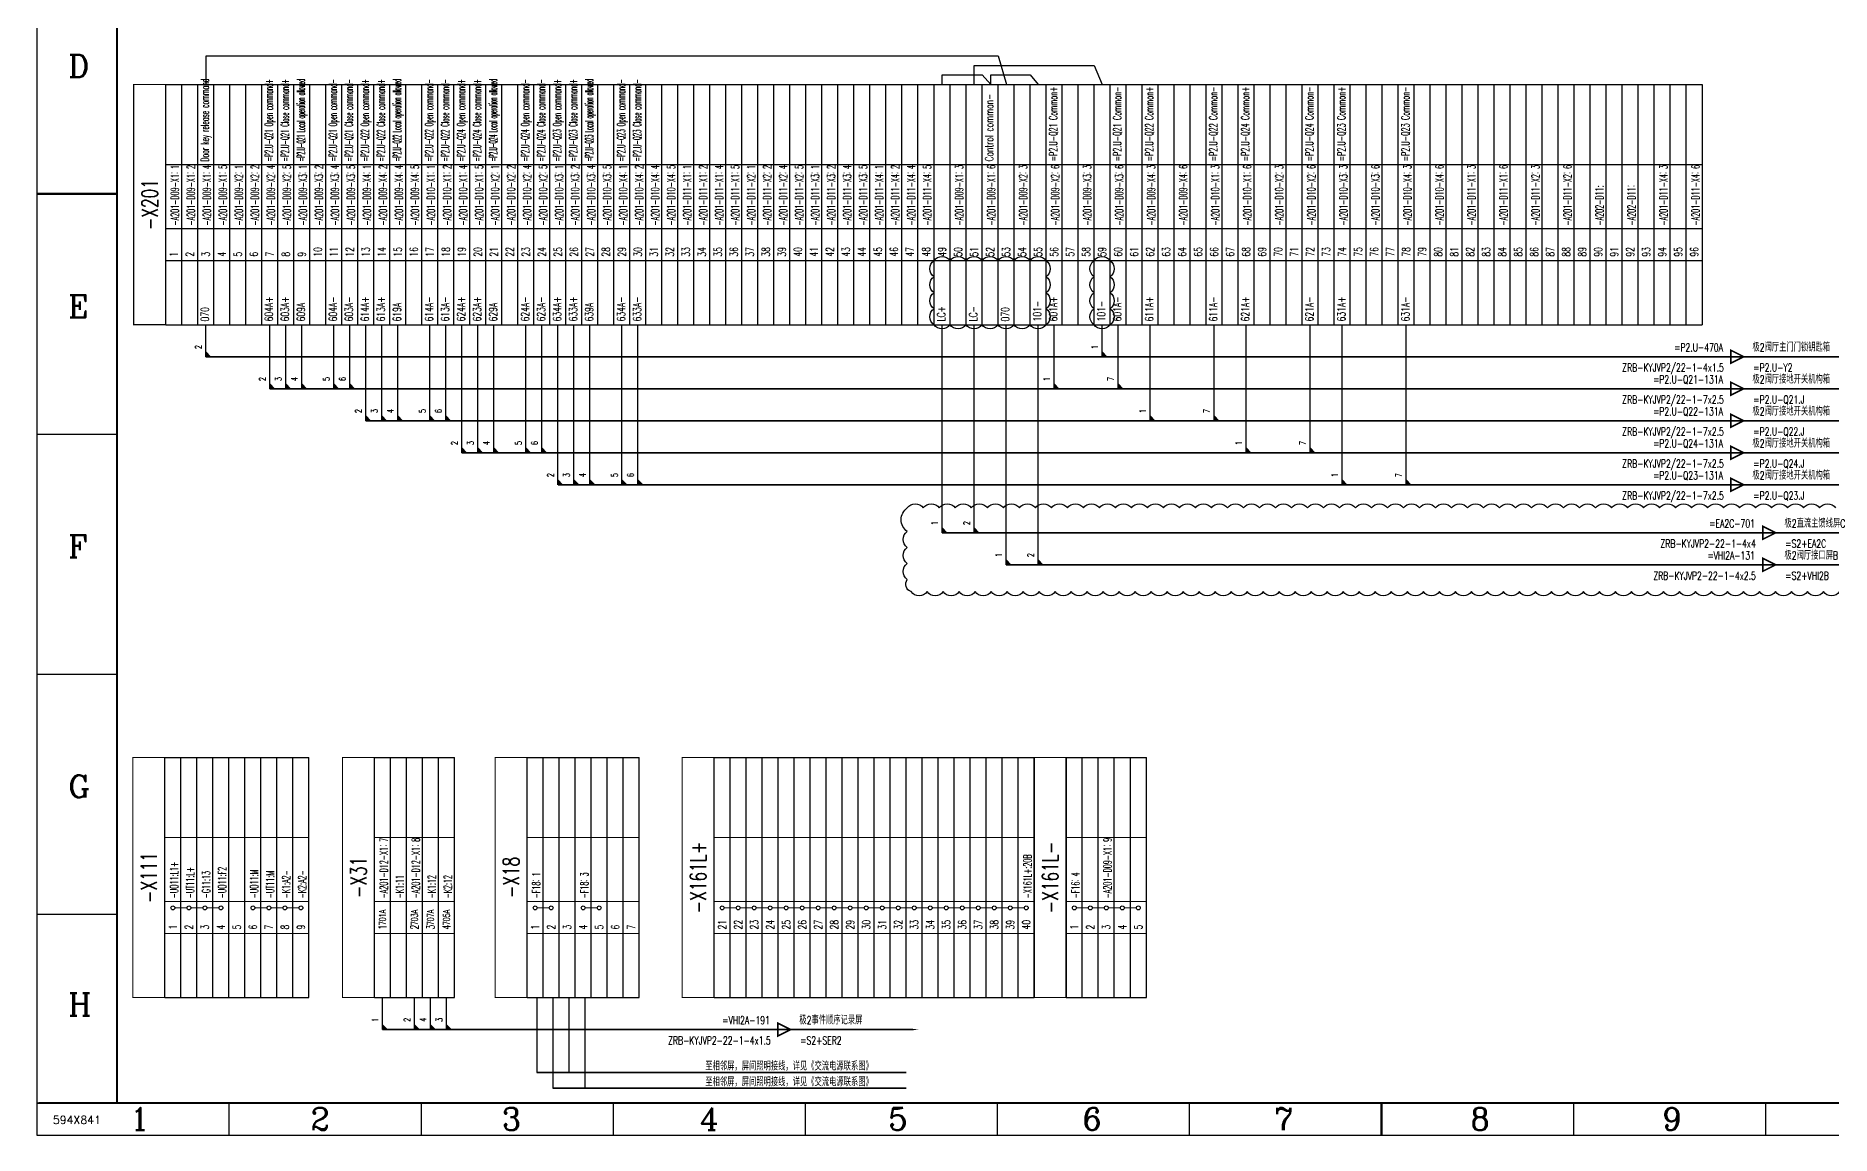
# Model space of a CAD drawing. Header units: millimetres. Extents: x 0 to 841, y 0 to 594.
# Drawn here: x 0 to 560, y 0 to 343 of the extents above; entities that cross this region are included whole.
import ezdxf
from ezdxf.enums import TextEntityAlignment as Align

# ---------------------------------------------------------------- set-up
doc = ezdxf.new("R2010")
doc.units = ezdxf.units.MM
doc.layers.add('GPDRAW', color=1, linetype='Continuous')
doc.styles.add('ECL', font='SIMFANG_2312.TTF', dxfattribs={"width": 0.7, "height": 3})
doc.styles.add('elec', font='romans.shx', dxfattribs={"width": 0.7, "bigfont": 'hzdx1.shx'})
doc.styles.add('GPDRAW', font='txt.shx', dxfattribs={"height": 2.5, "bigfont": 'hzfs.shx'})
doc.styles.add('ROMANC', font='romanc')

# ---------------------------------------------------------------- blocks, each defined once
blk = doc.blocks.new('to')
at = {"const_width": 0.5}
blk.add_lwpolyline([(-4, 2), (-4, -2), (0, 0)], close=True, dxfattribs=at)
at = {"style": 'elec', "width": 0.7}
for tag, p in [('CABLECODE', (-6.5, 1.65)), ('CABLETYPE', (-6.23, -4.65))]:
    blk.add_attdef(tag, text='', height=2.5, dxfattribs=at).set_placement(p, align=Align.RIGHT)
for tag, p in [('EQUNAME', (2.72, 1.65)), ('EQUCODE', (3, -4.65))]:
    blk.add_attdef(tag, p, '', height=2.5, dxfattribs=at)
blk = doc.blocks.new('joinPtL')
for p, q in [((1.5, 0), (0, 1.5)), ((1, 0), (0, 1)), ((0.5, 0), (0, 0.5))]:
    blk.add_line(p, q)
at = {"style": 'elec', "width": 0.7}
blk.add_attdef('NO', text='', height=2, rotation=90, dxfattribs=at).set_placement((-2.31, 3.02), align=Align.MIDDLE)
blk = doc.blocks.new('XXDAFRAM-CH-HENG-A1')
at = {"color": 1, "lineweight": 50}
for p, q in [((0, 294), (25, 294)), ((420, 10), (420, 0))]:
    blk.add_line(p, q, dxfattribs=at)
at = {"color": 1}
for p, q in [((0, 219), (25, 219)), ((0, 144), (25, 144)), ((0, 69), (25, 69)), ((60, 10), (60, 0)), ((120, 10), (120, 0)), ((180, 10), (180, 0)), ((240, 10), (240, 0)), ((300, 10), (300, 0)), ((360, 10), (360, 0)), ((480, 10), (480, 0)), ((540, 10), (540, 0))]:
    blk.add_line(p, q, dxfattribs=at)
blk.add_lwpolyline([(0, 0), (841, 0), (841, 594), (0, 594)], close=True, dxfattribs=at)
at = {"color": 1, "const_width": 0.6}
for points in [[(25, 10), (831, 10), (831, 584), (25, 584)], [(0, 10), (25, 10), (25, 10), (0, 10)]]:
    blk.add_lwpolyline(points, close=True, dxfattribs=at)
at = {"color": 1, "const_width": 0.5}
blk.add_lwpolyline([(0, 10), (25, 10)], dxfattribs=at)
at = {"color": 1, "style": 'ROMANC'}
for s, p in [('D', (9.83, 330.42)), ('E', (9.83, 255.42)), ('F', (9.83, 180.42)), ('G', (9.83, 105.42)), ('H', (9.83, 37.29)), ('1', (29.09, 1.55)), ('2', (85.5, 1.55)), ('3', (145.25, 1.55)), ('4', (207.04, 1.55)), ('5', (266, 1.55)), ('6', (326.66, 1.55)), ('7', (386.56, 1.55)), ('8', (447.83, 1.55)), ('9', (507.73, 1.55))]:
    blk.add_text(s, height=7, dxfattribs=at).set_placement(p)
at = {"linetype": 'Continuous', "style": 'ECL', "width": 0.7}
for tag, height, p in [('DESIGNSTATUS', 3.5, (818.85, 76.57)), ('DESIGNSTATUS', 3.5, (818.85, 76.57)), ('ENDESIGNSTATUS', 3.5, (818.89, 70.89)), ('ENDESIGNSTATUS', 3.5, (818.89, 70.89)), ('V', 4, (778.58, 63.46)), ('O', 4, (784.75, 63.46)), ('L', 4, (790.92, 63.46)), ('N', 4, (797.08, 63.46)), ('D', 4, (809.42, 63.46)), ('W', 4, (815.58, 63.46)), ('G', 4, (821.75, 63.46)), ('VEREN40', 4, (827.82, 63.3)), ('DWGNAME1', 5, (768.76, 48.81)), ('DWGENAME1', 5, (768.98, 42.71)), ('DWGNAME', 5, (768.73, 42.42)), ('DWGNAME2', 5, (769.11, 35.27)), ('DWGENAME', 5, (769.24, 35.31)), ('DWGENAME2', 5, (769.4, 28.81)), ('DWGNO', 5, (758.81, 15.14)), ('VEREN40', 4, (825.77, 15.22))]:
    blk.add_attdef(tag, text='', height=height, dxfattribs=at).set_placement(p, align=Align.MIDDLE)
at = {"style": 'ECL', "width": 0.7, "flags": 1}
for p in [(697.39, 48.28), (697.39, 40.28), (697.39, 32.28), (697.39, 24.28)]:
    blk.add_attdef('DATE', text='', height=5, dxfattribs=at).set_placement(p, align=Align.MIDDLE)
for tag, p in [('SJ1', (666.56, 44.28)), ('JH', (666.56, 36.28)), ('SH1', (666.56, 28.28)), ('PZ', (666.56, 20.28)), ('BL', (666.56, 10))]:
    blk.add_attdef(tag, p, '', height=5, dxfattribs=at)
at = {"layer": 'GPDRAW', "color": 1, "linetype": 'Continuous', "style": 'GPDRAW'}
blk.add_text('594X841', height=2.5, dxfattribs=at).set_placement((5, 3.5))

msp = doc.modelspace()

# ---------------------------------------------------------------- linework, layer by layer
for p, q in [((40.25, 328.15), (520.25, 328.15)), ((40.25, 253.15), (40.25, 328.15)), ((45.25, 253.15), (45.25, 328.15)), ((50.25, 253.15), (50.25, 328.15)), ((55.25, 253.15), (55.25, 328.15)), ((60.25, 253.15), (60.25, 328.15)), ((65.25, 253.15), (65.25, 328.15)), ((70.25, 253.15), (70.25, 328.15)), ((75.25, 253.15), (75.25, 328.15)), ((80.25, 253.15), (80.25, 328.15)), ((85.25, 253.15), (85.25, 328.15)), ((90.25, 253.15), (90.25, 328.15)), ((95.25, 253.15), (95.25, 328.15)), ((100.25, 253.15), (100.25, 328.15)), ((105.25, 253.15), (105.25, 328.15)), ((110.25, 253.15), (110.25, 328.15)), ((115.25, 253.15), (115.25, 328.15)), ((120.25, 253.15), (120.25, 328.15)), ((125.25, 253.15), (125.25, 328.15)), ((130.25, 253.15), (130.25, 328.15)), ((135.25, 253.15), (135.25, 328.15)), ((140.25, 253.15), (140.25, 328.15)), ((145.25, 253.15), (145.25, 328.15)), ((150.25, 253.15), (150.25, 328.15)), ((155.25, 253.15), (155.25, 328.15)), ((160.25, 253.15), (160.25, 328.15)), ((165.25, 253.15), (165.25, 328.15)), ((170.25, 253.15), (170.25, 328.15)), ((175.25, 253.15), (175.25, 328.15)), ((180.25, 253.15), (180.25, 328.15)), ((185.25, 253.15), (185.25, 328.15)), ((190.25, 253.15), (190.25, 328.15)), ((195.25, 253.15), (195.25, 328.15)), ((200.25, 253.15), (200.25, 328.15)), ((205.25, 253.15), (205.25, 328.15)), ((210.25, 253.15), (210.25, 328.15)), ((215.25, 253.15), (215.25, 328.15)), ((220.25, 253.15), (220.25, 328.15)), ((225.25, 253.15), (225.25, 328.15)), ((230.25, 253.15), (230.25, 328.15)), ((235.25, 253.15), (235.25, 328.15)), ((240.25, 253.15), (240.25, 328.15)), ((245.25, 253.15), (245.25, 328.15)), ((250.25, 253.15), (250.25, 328.15)), ((255.25, 253.15), (255.25, 328.15)), ((260.25, 253.15), (260.25, 328.15)), ((265.25, 253.15), (265.25, 328.15)), ((270.25, 253.15), (270.25, 328.15)), ((275.25, 253.15), (275.25, 328.15)), ((280.25, 253.15), (280.25, 328.15)), ((285.25, 253.15), (285.25, 328.15)), ((290.25, 253.15), (290.25, 328.15)), ((295.25, 253.15), (295.25, 328.15)), ((300.25, 253.15), (300.25, 328.15)), ((305.25, 253.15), (305.25, 328.15)), ((310.25, 253.15), (310.25, 328.15)), ((315.25, 253.15), (315.25, 328.15)), ((320.25, 253.15), (320.25, 328.15)), ((325.25, 253.15), (325.25, 328.15)), ((330.25, 253.15), (330.25, 328.15)), ((335.25, 253.15), (335.25, 328.15)), ((340.25, 253.15), (340.25, 328.15)), ((345.25, 253.15), (345.25, 328.15)), ((350.25, 253.15), (350.25, 328.15)), ((355.25, 253.15), (355.25, 328.15)), ((360.25, 253.15), (360.25, 328.15)), ((365.25, 253.15), (365.25, 328.15)), ((370.25, 253.15), (370.25, 328.15)), ((375.25, 253.15), (375.25, 328.15)), ((380.25, 253.15), (380.25, 328.15)), ((385.25, 253.15), (385.25, 328.15)), ((390.25, 253.15), (390.25, 328.15)), ((395.25, 253.15), (395.25, 328.15)), ((400.25, 253.15), (400.25, 328.15)), ((405.25, 253.15), (405.25, 328.15)), ((410.25, 253.15), (410.25, 328.15)), ((415.25, 253.15), (415.25, 328.15)), ((420.25, 253.15), (420.25, 328.15)), ((425.25, 253.15), (425.25, 328.15)), ((430.25, 253.15), (430.25, 328.15)), ((435.25, 253.15), (435.25, 328.15)), ((440.25, 253.15), (440.25, 328.15)), ((445.25, 253.15), (445.25, 328.15)), ((450.25, 253.15), (450.25, 328.15)), ((455.25, 253.15), (455.25, 328.15)), ((460.25, 253.15), (460.25, 328.15)), ((465.25, 253.15), (465.25, 328.15)), ((470.25, 253.15), (470.25, 328.15)), ((475.25, 253.15), (475.25, 328.15)), ((480.25, 253.15), (480.25, 328.15)), ((485.25, 253.15), (485.25, 328.15)), ((490.25, 253.15), (490.25, 328.15)), ((495.25, 253.15), (495.25, 328.15)), ((500.25, 253.15), (500.25, 328.15)), ((505.25, 253.15), (505.25, 328.15)), ((510.25, 253.15), (510.25, 328.15)), ((515.25, 253.15), (515.25, 328.15)), ((520.25, 328.15), (520.25, 253.15)), ((40.25, 253.15), (520.25, 253.15)), ((40, 117.97), (85, 117.97)), ((40, 42.97), (40, 117.97)), ((45, 42.97), (45, 117.97)), ((50, 42.97), (50, 117.97)), ((55, 42.97), (55, 117.97)), ((60, 42.97), (60, 117.97)), ((65, 42.97), (65, 117.97)), ((70, 42.97), (70, 117.97)), ((75, 42.97), (75, 117.97)), ((80, 42.97), (80, 117.97)), ((85, 42.97), (85, 117.97)), ((105.47, 117.97), (130.47, 117.97)), ((105.47, 42.97), (105.47, 117.97)), ((110.47, 42.97), (110.47, 117.97)), ((115.47, 42.97), (115.47, 117.97)), ((120.47, 42.97), (120.47, 117.97)), ((125.47, 42.97), (125.47, 117.97)), ((130.47, 42.97), (130.47, 117.97)), ((153.16, 117.97), (188.16, 117.97)), ((153.16, 42.97), (153.16, 117.97)), ((158.16, 42.97), (158.16, 117.97)), ((163.16, 42.97), (163.16, 117.97)), ((168.16, 42.97), (168.16, 117.97)), ((173.16, 42.97), (173.16, 117.97)), ((178.16, 42.97), (178.16, 117.97)), ((183.16, 42.97), (183.16, 117.97)), ((188.16, 42.97), (188.16, 117.97)), ((211.58, 117.97), (311.58, 117.97)), ((211.58, 42.97), (211.58, 117.97)), ((216.58, 42.97), (216.58, 117.97)), ((221.58, 42.97), (221.58, 117.97)), ((226.58, 42.97), (226.58, 117.97)), ((231.58, 42.97), (231.58, 117.97)), ((236.58, 42.97), (236.58, 117.97)), ((241.58, 42.97), (241.58, 117.97)), ((246.58, 42.97), (246.58, 117.97)), ((251.58, 42.97), (251.58, 117.97)), ((256.58, 42.97), (256.58, 117.97)), ((261.58, 42.97), (261.58, 117.97)), ((261.58, 117.97), (311.58, 117.97)), ((261.58, 42.97), (261.58, 117.97)), ((266.58, 42.97), (266.58, 117.97)), ((271.58, 42.97), (271.58, 117.97)), ((276.58, 42.97), (276.58, 117.97)), ((281.58, 42.97), (281.58, 117.97)), ((286.58, 42.97), (286.58, 117.97)), ((291.58, 42.97), (291.58, 117.97)), ((296.58, 42.97), (296.58, 117.97)), ((301.58, 42.97), (301.58, 117.97)), ((306.58, 42.97), (306.58, 117.97)), ((311.58, 42.97), (311.58, 117.97)), ((321.58, 117.97), (346.58, 117.97)), ((321.58, 42.97), (321.58, 117.97)), ((326.58, 42.97), (326.58, 117.97)), ((331.58, 42.97), (331.58, 117.97)), ((336.58, 42.97), (336.58, 117.97)), ((341.58, 42.97), (341.58, 117.97)), ((346.58, 42.97), (346.58, 117.97)), ((40, 42.97), (85, 42.97)), ((105.47, 42.97), (130.47, 42.97)), ((153.16, 42.97), (188.16, 42.97)), ((211.58, 42.97), (261.58, 42.97)), ((261.58, 42.97), (311.58, 42.97)), ((321.58, 42.97), (346.58, 42.97))]:
    msp.add_line(p, q)
at = {"color": 5}
for p, q in [((156.16, 42.97), (156.16, 19.59)), ((161.16, 42.97), (161.16, 14.66)), ((166.16, 42.97), (166.16, 19.59)), ((171.16, 42.97), (171.16, 14.66))]:
    msp.add_line(p, q, dxfattribs=at)
at = {"color": 6}
for points in [[(52.85, 328.15), (52.85, 337.15), (300.25, 337.15), (302.91, 328.15)], [(282.81, 328.15), (282.81, 331.15), (295.25, 331.15), (297.98, 328.15), (297.98, 331.15), (310.25, 331.15), (312.8, 328.15)], [(292.79, 328.15), (292.79, 334.15), (330.25, 334.15), (332.8, 328.15)], [(332.75, 243.15), (332.75, 253.15), (332.75, 253.15), (332.75, 253.15)]]:
    msp.add_lwpolyline(points, dxfattribs=at)
at = {"color": 1, "const_width": 0.35}
for points in [[(30.25, 328.15), (40.25, 328.15), (40.25, 253.15), (30.25, 253.15)], [(30, 117.97), (40, 117.97), (40, 42.97), (30, 42.97)], [(95.47, 117.97), (105.47, 117.97), (105.47, 42.97), (95.47, 42.97)], [(143.16, 117.97), (153.16, 117.97), (153.16, 42.97), (143.16, 42.97)], [(201.58, 117.97), (211.58, 117.97), (211.58, 42.97), (201.58, 42.97)], [(311.58, 117.97), (321.58, 117.97), (321.58, 42.97), (311.58, 42.97)]]:
    msp.add_lwpolyline(points, close=True, dxfattribs=at)
for points in [[(520.25, 303.15), (40.25, 303.15)], [(520.25, 283.15), (40.25, 283.15)], [(520.25, 273.15), (40.25, 273.15)], [(85, 92.97), (40, 92.97)], [(130.47, 92.97), (105.47, 92.97)], [(188.16, 92.97), (153.16, 92.97)], [(311.58, 92.97), (211.58, 92.97)], [(346.58, 92.97), (321.58, 92.97)], [(85, 72.97), (40, 72.97)], [(130.47, 72.97), (105.47, 72.97)], [(188.16, 72.97), (153.16, 72.97)], [(311.58, 72.97), (211.58, 72.97)], [(346.58, 72.97), (321.58, 72.97)], [(85, 62.97), (40, 62.97)], [(130.47, 62.97), (105.47, 62.97)], [(188.16, 62.97), (153.16, 62.97)], [(311.58, 62.97), (211.58, 62.97)], [(346.58, 62.97), (321.58, 62.97)]]:
    msp.add_lwpolyline(points, dxfattribs=at)
at = {"color": 6}
for points in [[(280.25, 273.15, -0.520567), (285.25, 273.15, -0.520567), (290.25, 273.15, -0.520567), (295.25, 273.15, -0.520567), (300.25, 273.15, -0.520567), (305.25, 273.15, -0.520567), (310.25, 273.15, -0.520567), (315.25, 273.15, -0.520567), (315.25, 268.15, -0.520567), (315.25, 263.15, -0.520567), (315.25, 258.15, -0.520567), (315.25, 253.15, -0.520567), (310.25, 253.15, -0.520567), (305.25, 253.15, -0.520567), (300.25, 253.15, -0.520567), (295.25, 253.15, -0.520567), (290.25, 253.15, -0.520567), (285.25, 253.15, -0.520567), (280.25, 253.15, -0.520567), (280.25, 258.15, -0.520567), (280.25, 263.15, -0.520567), (280.25, 268.15, -0.520567)], [(330.25, 273.15, -0.520567), (335.25, 273.15, -0.520567), (335.25, 268.15, -0.520567), (335.25, 263.15, -0.520567), (335.25, 258.15, -0.520567), (335.25, 253.15, -0.520567), (330.25, 253.15, -0.520567), (330.25, 258.15, -0.520567), (330.25, 263.15, -0.520567), (330.25, 268.15, -0.520567)]]:
    msp.add_lwpolyline(points, format="xyb", close=True, dxfattribs=at)
for points in [[(52.75, 243.15), (52.75, 253.15), (52.75, 253.15), (52.75, 253.15)], [(72.75, 233.15), (72.75, 253.15), (72.75, 253.15), (72.75, 253.15)], [(77.75, 233.15), (77.75, 253.15), (77.75, 253.15), (77.75, 253.15)], [(82.75, 233.15), (82.75, 253.15), (82.75, 253.15), (82.75, 253.15)], [(92.75, 233.15), (92.75, 253.15), (92.75, 253.15), (92.75, 253.15)], [(97.75, 233.15), (97.75, 253.15), (97.75, 253.15), (97.75, 253.15)], [(102.75, 223.15), (102.75, 253.15), (102.75, 253.15), (102.75, 253.15)], [(107.75, 223.15), (107.75, 253.15), (107.75, 253.15), (107.75, 253.15)], [(112.75, 223.15), (112.75, 253.15), (112.75, 253.15), (112.75, 253.15)], [(122.75, 223.15), (122.75, 253.15), (122.75, 253.15), (122.75, 253.15)], [(127.75, 223.15), (127.75, 253.15), (127.75, 253.15), (127.75, 253.15)], [(132.75, 213.15), (132.75, 253.15), (132.75, 253.15), (132.75, 253.15)], [(137.75, 213.15), (137.75, 253.15), (137.75, 253.15), (137.75, 253.15)], [(142.75, 213.15), (142.75, 253.15), (142.75, 253.15), (142.75, 253.15)], [(152.75, 213.15), (152.75, 253.15), (152.75, 253.15), (152.75, 253.15)], [(157.75, 213.15), (157.75, 253.15), (157.75, 253.15), (157.75, 253.15)], [(162.75, 203.15), (162.75, 253.15), (162.75, 253.15), (162.75, 253.15)], [(167.75, 203.15), (167.75, 253.15), (167.75, 253.15), (167.75, 253.15)], [(172.75, 203.15), (172.75, 253.15), (172.75, 253.15), (172.75, 253.15)], [(182.75, 203.15), (182.75, 253.15), (182.75, 253.15), (182.75, 253.15)], [(187.75, 203.15), (187.75, 253.15), (187.75, 253.15), (187.75, 253.15)], [(282.75, 188.15), (282.75, 253.15), (282.75, 253.15), (282.75, 253.15)], [(292.75, 188.15), (292.75, 253.15), (292.75, 253.15), (292.75, 253.15)], [(302.75, 178.15), (302.75, 253.15), (302.75, 253.15), (302.75, 253.15)], [(312.75, 178.15), (312.75, 253.15), (312.75, 253.15), (312.75, 253.15)], [(317.75, 233.15), (317.75, 253.15), (317.75, 253.15), (317.75, 253.15)], [(337.75, 233.15), (337.75, 253.15), (337.75, 253.15), (337.75, 253.15)], [(347.75, 223.15), (347.75, 253.15), (347.75, 253.15), (347.75, 253.15)], [(367.75, 223.15), (367.75, 253.15), (367.75, 253.15), (367.75, 253.15)], [(377.75, 213.15), (377.75, 253.15), (377.75, 253.15), (377.75, 253.15)], [(397.75, 213.15), (397.75, 253.15), (397.75, 253.15), (397.75, 253.15)], [(407.75, 203.15), (407.75, 253.15), (407.75, 253.15), (407.75, 253.15)], [(427.75, 203.15), (427.75, 253.15), (427.75, 253.15), (427.75, 253.15)], [(107.97, 32.97), (107.97, 42.97), (107.97, 42.97), (107.97, 42.97)], [(117.97, 32.97), (117.97, 42.97), (117.97, 42.97), (117.97, 42.97)], [(122.97, 32.97), (122.97, 42.97), (122.97, 42.97), (122.97, 42.97)], [(127.97, 32.97), (127.97, 42.97), (127.97, 42.97), (127.97, 42.97)]]:
    msp.add_lwpolyline(points)
at = {"color": 7}
for points in [[(52.75, 243.15, 0.5, 0.5, 0), (575.2, 243.15, 2, 0, 0), (583.2, 243.15, 0, 0, 0)], [(72.75, 233.15, 0.5, 0.5, 0), (575.2, 233.15, 2, 0, 0), (583.2, 233.15, 0, 0, 0)], [(102.75, 223.15, 0.5, 0.5, 0), (575.2, 223.15, 2, 0, 0), (583.2, 223.15, 0, 0, 0)], [(132.75, 213.15, 0.5, 0.5, 0), (575.2, 213.15, 2, 0, 0), (583.2, 213.15, 0, 0, 0)], [(162.75, 203.15, 0.5, 0.5, 0), (575.2, 203.15, 2, 0, 0), (583.2, 203.15, 0, 0, 0)], [(282.75, 188.15, 0.5, 0.5, 0), (575.2, 188.15, 2, 0, 0), (583.2, 188.15, 0, 0, 0)], [(302.75, 178.15, 0.5, 0.5, 0), (575.2, 178.15, 2, 0, 0), (583.2, 178.15, 0, 0, 0)], [(107.97, 32.97, 0.5, 0.5, 0), (267.47, 32.97, 2, 0, 0), (275.47, 32.97, 0, 0, 0)]]:
    msp.add_lwpolyline(points, format="xyseb", dxfattribs=at)
at = {"color": 6}
msp.add_lwpolyline([(563.11, 169.77, -0.520567), (558.11, 169.77, -0.520567), (553.11, 169.77, -0.520567), (548.11, 169.77, -0.520567), (543.11, 169.77, -0.520567), (538.11, 169.77, -0.520567), (533.11, 169.77, -0.520567), (528.11, 169.77, -0.520567), (523.11, 169.77, -0.520567), (518.11, 169.77, -0.520567), (513.11, 169.77, -0.520567), (508.11, 169.77, -0.520567), (503.11, 169.77, -0.520567), (498.11, 169.77, -0.520567), (493.11, 169.77, -0.520567), (488.11, 169.77, -0.520567), (483.11, 169.77, -0.520567), (478.11, 169.77, -0.520567), (473.11, 169.77, -0.520567), (468.11, 169.77, -0.520567), (463.11, 169.77, -0.520567), (458.11, 169.77, -0.520567), (453.11, 169.77, -0.520567), (448.11, 169.77, -0.520567), (443.11, 169.77, -0.520567), (438.11, 169.77, -0.520567), (433.11, 169.77, -0.520567), (428.11, 169.77, -0.520567), (423.11, 169.77, -0.520567), (418.11, 169.77, -0.520567), (413.11, 169.77, -0.520567), (408.11, 169.77, -0.520567), (403.11, 169.77, -0.520567), (398.11, 169.77, -0.520567), (393.11, 169.77, -0.520567), (388.11, 169.77, -0.520567), (383.11, 169.77, -0.520567), (378.11, 169.77, -0.520567), (373.11, 169.77, -0.520567), (368.11, 169.77, -0.520567), (363.11, 169.77, -0.520567), (358.11, 169.77, -0.520567), (353.11, 169.77, -0.520567), (348.11, 169.77, -0.520567), (343.11, 169.77, -0.520567), (338.11, 169.77, -0.520567), (333.11, 169.77, -0.520567), (328.11, 169.77, -0.520567), (323.11, 169.77, -0.520567), (318.11, 169.77, -0.520567), (313.11, 169.77, -0.520567), (308.11, 169.77, -0.520567), (303.11, 169.77, -0.520567), (298.11, 169.77, -0.520567), (293.11, 169.77, -0.520567), (288.11, 169.77, -0.520567), (283.11, 169.77, -0.520567), (278.11, 169.77, -0.520567), (273.11, 169.77, -0.520567), (271.91, 173.56, -0.520567), (271.91, 178.56, -0.520567), (271.91, 183.56, -0.520567), (271.91, 188.56, -0.520567), (271.91, 195.9, -0.520567), (276.91, 195.9, -0.520567), (281.91, 195.9, -0.520567), (286.91, 195.9, -0.520567), (291.91, 195.9, -0.520567), (296.91, 195.9, -0.520567), (301.91, 195.9, -0.520567), (306.91, 195.9, -0.520567), (311.91, 195.9, -0.520567), (316.91, 195.9, -0.520567), (321.91, 195.9, -0.520567), (326.91, 195.9, -0.520567), (331.91, 195.9, -0.520567), (336.91, 195.9, -0.520567), (341.91, 195.9, -0.520567), (346.91, 195.9, -0.520567), (351.91, 195.9, -0.520567), (356.91, 195.9, -0.520567), (361.91, 195.9, -0.520567), (366.91, 195.9, -0.520567), (371.91, 195.9, -0.520567), (376.91, 195.9, -0.520567), (381.91, 195.9, -0.520567), (386.91, 195.9, -0.520567), (391.91, 195.9, -0.520567), (396.91, 195.9, -0.520567), (401.91, 195.9, -0.520567), (406.91, 195.9, -0.520567), (411.91, 195.9, -0.520567), (416.91, 195.9, -0.520567), (421.91, 195.9, -0.520567), (426.91, 195.9, -0.520567), (431.91, 195.9, -0.520567), (436.91, 195.9, -0.520567), (441.91, 195.9, -0.520567), (446.91, 195.9, -0.520567), (451.91, 195.9, -0.520567), (456.91, 195.9, -0.520567), (461.91, 195.9, -0.520567), (466.91, 195.9, -0.520567), (471.91, 195.9, -0.520567), (476.91, 195.9, -0.520567), (481.91, 195.9, -0.520567), (486.91, 195.9, -0.520567), (491.91, 195.9, -0.520567), (496.91, 195.9, -0.520567), (501.91, 195.9, -0.520567), (506.91, 195.9, -0.520567), (511.91, 195.9, -0.520567), (516.91, 195.9, -0.520567), (521.91, 195.9, -0.520567), (526.91, 195.9, -0.520567), (531.91, 195.9, -0.520567), (536.91, 195.9, -0.520567), (541.91, 195.9, -0.520567), (546.91, 195.9, -0.520567), (551.91, 195.9, -0.520567), (556.91, 195.9, -0.520567), (561.91, 195.9, -0.520567)], format="xyb", dxfattribs=at)
at = {"color": 2, "const_width": 0.35}
for points in [[(43.1, 70.97), (46.9, 70.97)], [(48.1, 70.97), (51.9, 70.97)], [(53.1, 70.97), (56.9, 70.97)], [(68.1, 70.97), (71.9, 70.97)], [(73.1, 70.97), (76.9, 70.97)], [(78.1, 70.97), (81.9, 70.97)], [(156.26, 70.97), (160.06, 70.97)], [(171.26, 70.97), (175.06, 70.97)], [(214.68, 70.97), (218.48, 70.97)], [(219.68, 70.97), (223.48, 70.97)], [(224.68, 70.97), (228.48, 70.97)], [(229.68, 70.97), (233.48, 70.97)], [(234.68, 70.97), (238.48, 70.97)], [(239.68, 70.97), (243.48, 70.97)], [(244.68, 70.97), (248.48, 70.97)], [(249.68, 70.97), (253.48, 70.97)], [(254.68, 70.97), (258.48, 70.97)], [(259.68, 70.97), (263.48, 70.97)], [(264.68, 70.97), (268.48, 70.97)], [(269.68, 70.97), (273.48, 70.97)], [(274.68, 70.97), (278.48, 70.97)], [(279.68, 70.97), (283.48, 70.97)], [(284.68, 70.97), (288.48, 70.97)], [(289.68, 70.97), (293.48, 70.97)], [(294.68, 70.97), (298.48, 70.97)], [(299.68, 70.97), (303.48, 70.97)], [(304.68, 70.97), (308.48, 70.97)], [(324.68, 70.97), (328.48, 70.97)], [(329.68, 70.97), (333.48, 70.97)], [(334.68, 70.97), (338.48, 70.97)], [(339.68, 70.97), (343.48, 70.97)]]:
    msp.add_lwpolyline(points, dxfattribs=at)
at = {"color": 5, "const_width": 0.5}
for points in [[(156.16, 19.59), (271.64, 19.59)], [(161.16, 14.66), (271.64, 14.66)]]:
    msp.add_lwpolyline(points, dxfattribs=at)
at = {"color": 2}
for centre in [(42.5, 70.97), (47.5, 70.97), (52.5, 70.97), (57.5, 70.97), (67.5, 70.97), (72.5, 70.97), (77.5, 70.97), (82.5, 70.97), (155.66, 70.97), (160.66, 70.97), (170.66, 70.97), (175.66, 70.97), (214.08, 70.97), (219.08, 70.97), (224.08, 70.97), (229.08, 70.97), (234.08, 70.97), (239.08, 70.97), (244.08, 70.97), (249.08, 70.97), (254.08, 70.97), (259.08, 70.97), (264.08, 70.97), (269.08, 70.97), (274.08, 70.97), (279.08, 70.97), (284.08, 70.97), (289.08, 70.97), (294.08, 70.97), (299.08, 70.97), (304.08, 70.97), (309.08, 70.97), (324.08, 70.97), (329.08, 70.97), (334.08, 70.97), (339.08, 70.97), (344.08, 70.97)]:
    msp.add_circle(centre, 0.6, dxfattribs=at)

# ---------------------------------------------------------------- block references
msp.add_blockref('XXDAFRAM-CH-HENG-A1', (0, 0))
for name, p, values in [('to', (533.2, 243.15), {'EQUNAME': '极2阀厅主门门锁钥匙箱', 'CABLECODE': '=P2.U-470A', 'EQUCODE': '=P2.U-Y2', 'CABLETYPE': 'ZRB-KYJVP2/22-1-4x1.5'}), ('joinPtL', (52.75, 243.15), {'NO': '2'}), ('joinPtL', (72.75, 233.15), {'NO': '2'}), ('joinPtL', (77.75, 233.15), {'NO': '3'}), ('joinPtL', (82.75, 233.15), {'NO': '4'}), ('joinPtL', (92.75, 233.15), {'NO': '5'}), ('joinPtL', (97.75, 233.15), {'NO': '6'}), ('joinPtL', (317.75, 233.15), {'NO': '1'}), ('joinPtL', (337.75, 233.15), {'NO': '7'}), ('to', (533.2, 233.15), {'EQUNAME': '极2阀厅接地开关机构箱', 'CABLECODE': '=P2.U-Q21-131A', 'EQUCODE': '=P2.U-Q21.J', 'CABLETYPE': 'ZRB-KYJVP2/22-1-7x2.5'}), ('joinPtL', (102.75, 223.15), {'NO': '2'}), ('joinPtL', (107.75, 223.15), {'NO': '3'}), ('joinPtL', (112.75, 223.15), {'NO': '4'}), ('joinPtL', (122.75, 223.15), {'NO': '5'}), ('joinPtL', (127.75, 223.15), {'NO': '6'}), ('joinPtL', (347.75, 223.15), {'NO': '1'}), ('joinPtL', (367.75, 223.15), {'NO': '7'}), ('to', (533.2, 223.15), {'EQUNAME': '极2阀厅接地开关机构箱', 'CABLECODE': '=P2.U-Q22-131A', 'EQUCODE': '=P2.U-Q22.J', 'CABLETYPE': 'ZRB-KYJVP2/22-1-7x2.5'}), ('joinPtL', (132.75, 213.15), {'NO': '2'}), ('joinPtL', (137.75, 213.15), {'NO': '3'}), ('joinPtL', (142.75, 213.15), {'NO': '4'}), ('joinPtL', (152.75, 213.15), {'NO': '5'}), ('joinPtL', (157.75, 213.15), {'NO': '6'}), ('joinPtL', (377.75, 213.15), {'NO': '1'}), ('joinPtL', (397.75, 213.15), {'NO': '7'}), ('to', (533.2, 213.15), {'EQUNAME': '极2阀厅接地开关机构箱', 'CABLECODE': '=P2.U-Q24-131A', 'EQUCODE': '=P2.U-Q24.J', 'CABLETYPE': 'ZRB-KYJVP2/22-1-7x2.5'}), ('to', (533.2, 203.15), {'EQUNAME': '极2阀厅接地开关机构箱', 'CABLECODE': '=P2.U-Q23-131A', 'EQUCODE': '=P2.U-Q23.J', 'CABLETYPE': 'ZRB-KYJVP2/22-1-7x2.5'}), ('joinPtL', (162.75, 203.15), {'NO': '2'}), ('joinPtL', (167.75, 203.15), {'NO': '3'}), ('joinPtL', (172.75, 203.15), {'NO': '4'}), ('joinPtL', (182.75, 203.15), {'NO': '5'}), ('joinPtL', (187.75, 203.15), {'NO': '6'}), ('joinPtL', (407.75, 203.15), {'NO': '1'}), ('joinPtL', (427.75, 203.15), {'NO': '7'}), ('joinPtL', (282.75, 188.15), {'NO': '1'}), ('joinPtL', (292.75, 188.15), {'NO': '2'}), ('to', (543.2, 188.15), {'EQUNAME': '极2直流主馈线屏C', 'CABLECODE': '=EA2C-701', 'EQUCODE': '=S2+EA2C', 'CABLETYPE': 'ZRB-KYJVP2-22-1-4x4'}), ('joinPtL', (302.75, 178.15), {'NO': '1'}), ('joinPtL', (312.75, 178.15), {'NO': '2'}), ('to', (543.2, 178.15), {'EQUNAME': '极2阀厅接口屏B', 'CABLECODE': '=VHI2A-131', 'EQUCODE': '=S2+VHI2B', 'CABLETYPE': 'ZRB-KYJVP2-22-1-4x2.5'}), ('joinPtL', (107.97, 32.97), {'NO': '1'}), ('joinPtL', (117.97, 32.97), {'NO': '2'}), ('joinPtL', (122.97, 32.97), {'NO': '4'}), ('joinPtL', (127.97, 32.97), {'NO': '3'}), ('to', (235.47, 32.97), {'EQUNAME': '极2事件顺序记录屏', 'CABLECODE': '=VHI2A-191', 'EQUCODE': '=S2+SER2', 'CABLETYPE': 'ZRB-KYJVP2-22-1-4x1.5'})]:
    msp.add_blockref(name, p).add_auto_attribs(values)
at = {"color": 6}
msp.add_blockref('joinPtL', (332.75, 243.15), dxfattribs=at).add_auto_attribs({'NO': '1'})

# ---------------------------------------------------------------- texts
at = {"color": 0, "style": 'elec'}
for s, width, p in [('Door key release command', 0.453051, (53.75, 304.15)), ('=P2.U-Q21 Open command+', 0.411682, (73.75, 304.15)), ('=P2.U-Q21 Close command+', 0.407342, (78.75, 304.15)), ('=P2.U-Q21 Local operation allowed', 0.34168, (83.75, 304.15)), ('=P2.U-Q21 Open command-', 0.411682, (93.75, 304.15)), ('=P2.U-Q21 Close command-', 0.407342, (98.75, 304.15)), ('=P2.U-Q22 Open command+', 0.411682, (103.75, 304.15)), ('=P2.U-Q22 Close command+', 0.407342, (108.75, 304.15)), ('=P2.U-Q22 Local operation allowed', 0.34168, (113.75, 304.15)), ('=P2.U-Q22 Open command-', 0.411682, (123.75, 304.15)), ('=P2.U-Q22 Close command-', 0.407342, (128.75, 304.15)), ('=P2.U-Q24 Open command+', 0.411682, (133.75, 304.15)), ('=P2.U-Q24 Close command+', 0.407342, (138.75, 304.15)), ('=P2.U-Q24 Local operation allowed', 0.34168, (143.75, 304.15)), ('=P2.U-Q24 Open command-', 0.411682, (153.75, 304.15)), ('=P2.U-Q24 Close command-', 0.407342, (158.75, 304.15)), ('=P2.U-Q23 Open command+', 0.411682, (163.75, 304.15)), ('=P2.U-Q23 Close command+', 0.407342, (168.75, 304.15)), ('=P2.U-Q23 Local operation allowed', 0.34168, (173.75, 304.15)), ('=P2.U-Q23 Open command-', 0.411682, (183.75, 304.15)), ('=P2.U-Q23 Close command-', 0.407342, (188.75, 304.15)), ('Control common-', 0.684749, (298.75, 304.15)), ('=P2.U-Q21 Common+', 0.534962, (318.75, 304.15)), ('=P2.U-Q21 Common-', 0.534962, (338.75, 304.15)), ('=P2.U-Q22 Common+', 0.534962, (348.75, 304.15)), ('=P2.U-Q22 Common-', 0.534962, (368.75, 304.15)), ('=P2.U-Q24 Common+', 0.534962, (378.75, 304.15)), ('=P2.U-Q24 Common-', 0.534962, (398.75, 304.15)), ('=P2.U-Q23 Common+', 0.534962, (408.75, 304.15)), ('=P2.U-Q23 Common-', 0.534962, (428.75, 304.15)), ('1', 0.7, (44, 274.4)), ('2', 0.7, (49, 274.4)), ('3', 0.7, (54, 274.4)), ('4', 0.7, (59, 274.4)), ('5', 0.7, (64, 274.4)), ('6', 0.7, (69, 274.4)), ('7', 0.7, (74, 274.4)), ('8', 0.7, (79, 274.4)), ('9', 0.7, (84, 274.4)), ('10', 0.7, (89, 274.4)), ('11', 0.7, (94, 274.4)), ('12', 0.7, (99, 274.4)), ('13', 0.7, (104, 274.4)), ('14', 0.7, (109, 274.4)), ('15', 0.7, (114, 274.4)), ('16', 0.7, (119, 274.4)), ('17', 0.7, (124, 274.4)), ('18', 0.7, (129, 274.4)), ('19', 0.7, (134, 274.4)), ('20', 0.7, (139, 274.4)), ('21', 0.7, (144, 274.4)), ('22', 0.7, (149, 274.4)), ('23', 0.7, (154, 274.4)), ('24', 0.7, (159, 274.4)), ('25', 0.7, (164, 274.4)), ('26', 0.7, (169, 274.4)), ('27', 0.7, (174, 274.4)), ('28', 0.7, (179, 274.4)), ('29', 0.7, (184, 274.4)), ('30', 0.7, (189, 274.4)), ('31', 0.7, (194, 274.4)), ('32', 0.7, (199, 274.4)), ('33', 0.7, (204, 274.4)), ('34', 0.7, (209, 274.4)), ('35', 0.7, (214, 274.4)), ('36', 0.7, (219, 274.4)), ('37', 0.7, (224, 274.4)), ('38', 0.7, (229, 274.4)), ('39', 0.7, (234, 274.4)), ('40', 0.7, (239, 274.4)), ('41', 0.7, (244, 274.4)), ('42', 0.7, (249, 274.4)), ('43', 0.7, (254, 274.4)), ('44', 0.7, (259, 274.4)), ('45', 0.7, (264, 274.4)), ('46', 0.7, (269, 274.4)), ('47', 0.7, (274, 274.4)), ('48', 0.7, (279, 274.4)), ('49', 0.7, (284, 274.4)), ('50', 0.7, (289, 274.4)), ('51', 0.7, (294, 274.4)), ('52', 0.7, (299, 274.4)), ('53', 0.7, (304, 274.4)), ('54', 0.7, (309, 274.4)), ('55', 0.7, (314, 274.4)), ('56', 0.7, (319, 274.4)), ('57', 0.7, (324, 274.4)), ('58', 0.7, (329, 274.4)), ('59', 0.7, (334, 274.4)), ('60', 0.7, (339, 274.4)), ('61', 0.7, (344, 274.4)), ('62', 0.7, (349, 274.4)), ('63', 0.7, (354, 274.4)), ('64', 0.7, (359, 274.4)), ('65', 0.7, (364, 274.4)), ('66', 0.7, (369, 274.4)), ('67', 0.7, (374, 274.4)), ('68', 0.7, (379, 274.4)), ('69', 0.7, (384, 274.4)), ('70', 0.7, (389, 274.4)), ('71', 0.7, (394, 274.4)), ('72', 0.7, (399, 274.4)), ('73', 0.7, (404, 274.4)), ('74', 0.7, (409, 274.4)), ('75', 0.7, (414, 274.4)), ('76', 0.7, (419, 274.4)), ('77', 0.7, (424, 274.4)), ('78', 0.7, (429, 274.4)), ('79', 0.7, (434, 274.4)), ('80', 0.7, (439, 274.4)), ('81', 0.7, (444, 274.4)), ('82', 0.7, (449, 274.4)), ('83', 0.7, (454, 274.4)), ('84', 0.7, (459, 274.4)), ('85', 0.7, (464, 274.4)), ('86', 0.7, (469, 274.4)), ('87', 0.7, (474, 274.4)), ('88', 0.7, (479, 274.4)), ('89', 0.7, (484, 274.4)), ('90', 0.7, (489, 274.4)), ('91', 0.7, (494, 274.4)), ('92', 0.7, (499, 274.4)), ('93', 0.7, (504, 274.4)), ('94', 0.7, (509, 274.4)), ('95', 0.7, (514, 274.4)), ('96', 0.7, (519, 274.4)), ('070', 0.7, (53.75, 254.15)), ('604A+', 0.7, (73.75, 254.15)), ('603A+', 0.7, (78.75, 254.15)), ('609A', 0.7, (83.75, 254.15)), ('604A-', 0.7, (93.75, 254.15)), ('603A-', 0.7, (98.75, 254.15)), ('614A+', 0.7, (103.75, 254.15)), ('613A+', 0.7, (108.75, 254.15)), ('619A', 0.7, (113.75, 254.15)), ('614A-', 0.7, (123.75, 254.15)), ('613A-', 0.7, (128.75, 254.15)), ('624A+', 0.7, (133.75, 254.15)), ('623A+', 0.7, (138.75, 254.15)), ('629A', 0.7, (143.75, 254.15)), ('624A-', 0.7, (153.75, 254.15)), ('623A-', 0.7, (158.75, 254.15)), ('634A+', 0.7, (163.75, 254.15)), ('633A+', 0.7, (168.75, 254.15)), ('639A', 0.7, (173.75, 254.15)), ('634A-', 0.7, (183.75, 254.15)), ('633A-', 0.7, (188.75, 254.15)), ('601A+', 0.7, (318.75, 254.15)), ('601A-', 0.7, (338.75, 254.15)), ('611A+', 0.7, (348.75, 254.15)), ('611A-', 0.7, (368.75, 254.15)), ('621A+', 0.7, (378.75, 254.15)), ('621A-', 0.7, (398.75, 254.15)), ('631A+', 0.7, (408.75, 254.15)), ('631A-', 0.7, (428.75, 254.15)), ('1', 0.7, (43.75, 64.22)), ('2', 0.7, (48.75, 64.22)), ('3', 0.7, (53.75, 64.22)), ('4', 0.7, (58.75, 64.22)), ('5', 0.7, (63.75, 64.22)), ('6', 0.7, (68.75, 64.22)), ('7', 0.7, (73.75, 64.22)), ('8', 0.7, (78.75, 64.22)), ('9', 0.7, (83.75, 64.22)), ('1', 0.7, (109.22, 64.22)), ('2', 0.7, (119.22, 64.22)), ('3', 0.7, (124.22, 64.22)), ('4', 0.7, (129.22, 64.22)), ('1', 0.7, (156.91, 64.22)), ('2', 0.7, (161.91, 64.22)), ('3', 0.7, (166.91, 64.22)), ('4', 0.7, (171.91, 64.22)), ('5', 0.7, (176.91, 64.22)), ('6', 0.7, (181.91, 64.22)), ('7', 0.7, (186.91, 64.22)), ('21', 0.7, (215.33, 64.22)), ('22', 0.7, (220.33, 64.22)), ('23', 0.7, (225.33, 64.22)), ('24', 0.7, (230.33, 64.22)), ('25', 0.7, (235.33, 64.22)), ('26', 0.7, (240.33, 64.22)), ('27', 0.7, (245.33, 64.22)), ('28', 0.7, (250.33, 64.22)), ('29', 0.7, (255.33, 64.22)), ('30', 0.7, (260.33, 64.22)), ('31', 0.7, (265.33, 64.22)), ('32', 0.7, (270.33, 64.22)), ('33', 0.7, (275.33, 64.22)), ('34', 0.7, (280.33, 64.22)), ('35', 0.7, (285.33, 64.22)), ('36', 0.7, (290.33, 64.22)), ('37', 0.7, (295.33, 64.22)), ('38', 0.7, (300.33, 64.22)), ('39', 0.7, (305.33, 64.22)), ('40', 0.7, (310.33, 64.22)), ('1', 0.7, (325.33, 64.22)), ('2', 0.7, (330.33, 64.22)), ('3', 0.7, (335.33, 64.22)), ('4', 0.7, (340.33, 64.22)), ('5', 0.7, (345.33, 64.22))]:
    msp.add_text(s, height=2.5, rotation=90, dxfattribs=dict(at, width=width)).set_placement(p)
at = {"color": 0, "style": 'elec', "width": 0.7}
for s, height, p in [('-X201', 5, (35.25, 290.65)), ('-X161L+', 5, (206.58, 80.47)), ('-X161L-', 5, (316.58, 80.47)), ('-X111', 5, (35, 80.47)), ('-X31', 5, (100.47, 80.47)), ('-X18', 5, (148.16, 80.47)), ('701A', 2, (107.97, 67.97)), ('703A', 2, (117.97, 67.97)), ('707A', 2, (122.97, 67.97)), ('705A', 2, (127.97, 67.97))]:
    msp.add_text(s, height=height, rotation=90, dxfattribs=at).set_placement(p, align=Align.MIDDLE)
at = {"color": 6, "style": 'elec'}
for s, width, p in [('-A201-D09-X1：1', 0.5, (44.37, 284.1)), ('-A201-D09-X1：2', 0.5, (49.37, 284.1)), ('-A201-D09-X1：4', 0.5, (54.37, 284.1)), ('-A201-D09-X1：5', 0.5, (59.37, 284.1)), ('-A201-D09-X2：1', 0.5, (64.37, 284.1)), ('-A201-D09-X2：2', 0.5, (69.37, 284.1)), ('-A201-D09-X2：4', 0.5, (74.37, 284.1)), ('-A201-D09-X2：5', 0.5, (79.37, 284.1)), ('-A201-D09-X3：1', 0.5, (84.37, 284.1)), ('-A201-D09-X3：2', 0.5, (89.37, 284.1)), ('-A201-D09-X3：4', 0.5, (94.37, 284.1)), ('-A201-D09-X3：5', 0.5, (99.37, 284.1)), ('-A201-D09-X4：1', 0.5, (104.37, 284.1)), ('-A201-D09-X4：2', 0.5, (109.37, 284.1)), ('-A201-D09-X4：4', 0.5, (114.37, 284.1)), ('-A201-D09-X4：5', 0.5, (119.37, 284.1)), ('-A201-D10-X1：1', 0.5, (124.37, 284.1)), ('-A201-D10-X1：2', 0.5, (129.37, 284.1)), ('-A201-D10-X1：4', 0.5, (134.37, 284.1)), ('-A201-D10-X1：5', 0.5, (139.37, 284.1)), ('-A201-D10-X2：1', 0.5, (144.37, 284.1)), ('-A201-D10-X2：2', 0.5, (149.37, 284.1)), ('-A201-D10-X2：4', 0.5, (154.37, 284.1)), ('-A201-D10-X2：5', 0.5, (159.37, 284.1)), ('-A201-D10-X3：1', 0.5, (164.37, 284.1)), ('-A201-D10-X3：2', 0.5, (169.37, 284.1)), ('-A201-D10-X3：4', 0.5, (174.37, 284.1)), ('-A201-D10-X3：5', 0.5, (179.37, 284.1)), ('-A201-D10-X4：1', 0.5, (184.37, 284.1)), ('-A201-D10-X4：2', 0.5, (189.37, 284.1)), ('-A201-D10-X4：4', 0.5, (194.37, 284.1)), ('-A201-D10-X4：5', 0.5, (199.37, 284.1)), ('-A201-D11-X1：1', 0.5, (204.37, 284.1)), ('-A201-D11-X1：2', 0.5, (209.37, 284.1)), ('-A201-D11-X1：4', 0.5, (214.37, 284.1)), ('-A201-D11-X1：5', 0.5, (219.37, 284.1)), ('-A201-D11-X2：1', 0.5, (224.37, 284.1)), ('-A201-D11-X2：2', 0.5, (229.37, 284.1)), ('-A201-D11-X2：4', 0.5, (234.37, 284.1)), ('-A201-D11-X2：5', 0.5, (239.37, 284.1)), ('-A201-D11-X3：1', 0.5, (244.37, 284.1)), ('-A201-D11-X3：2', 0.5, (249.37, 284.1)), ('-A201-D11-X3：4', 0.5, (254.37, 284.1)), ('-A201-D11-X3：5', 0.5, (259.37, 284.1)), ('-A201-D11-X4：1', 0.5, (264.37, 284.1)), ('-A201-D11-X4：2', 0.5, (269.37, 284.1)), ('-A201-D11-X4：4', 0.5, (274.37, 284.1)), ('-A201-D11-X4：5', 0.5, (279.37, 284.1)), ('-A201-D09-X1：3', 0.5, (289.37, 284.1)), ('-A201-D09-X1：6', 0.5, (299.37, 284.1)), ('-A201-D09-X2：3', 0.5, (309.37, 284.1)), ('-A201-D09-X2：6', 0.5, (319.37, 284.1)), ('-A201-D09-X3：3', 0.5, (329.37, 284.1)), ('-A201-D09-X3：6', 0.5, (339.37, 284.1)), ('-A201-D09-X4：3', 0.5, (349.37, 284.1)), ('-A201-D09-X4：6', 0.5, (359.37, 284.1)), ('-A201-D10-X1：3', 0.5, (369.37, 284.1)), ('-A201-D10-X1：6', 0.5, (379.37, 284.1)), ('-A201-D10-X2：3', 0.5, (389.37, 284.1)), ('-A201-D10-X2：6', 0.5, (399.37, 284.1)), ('-A201-D10-X3：3', 0.5, (409.37, 284.1)), ('-A201-D10-X3：6', 0.5, (419.37, 284.1)), ('-A201-D10-X4：3', 0.5, (429.37, 284.1)), ('-A201-D10-X4：6', 0.5, (439.37, 284.1)), ('-A201-D11-X1：3', 0.5, (449.37, 284.1)), ('-A201-D11-X1：6', 0.5, (459.37, 284.1)), ('-A201-D11-X2：3', 0.5, (469.37, 284.1)), ('-A201-D11-X2：6', 0.5, (479.37, 284.1)), ('-A201-D11-X4：3', 0.5, (509.37, 284.1)), ('-A201-D11-X4：6', 0.5, (519.37, 284.1)), ('-A202-D11:', 0.5, (489.37, 284.1)), ('-A202-D11：', 0.5, (499.37, 284.1)), ('LC+', 0.7, (283.75, 254.15)), ('LC-', 0.7, (293.75, 254.15)), ('070', 0.7, (303.75, 254.15)), ('101-', 0.7, (313.75, 254.15)), ('101-', 0.7, (333.75, 254.15)), ('-A201-D12-X1：7', 0.5, (109.59, 73.93)), ('-A201-D12-X1：8', 0.5, (119.59, 73.93)), ('-A201-D09-X1：9', 0.5, (335.7, 73.93)), ('-X161L+:20B', 0.5, (310.7, 73.93)), ('-UO11:L1+', 0.5, (44.11, 73.93)), ('-UT11:L+', 0.5, (49.11, 73.93)), ('-G11:13', 0.5, (54.11, 73.93)), ('-UO11:F2', 0.5, (59.11, 73.93)), ('-UO11:M', 0.5, (69.11, 73.93)), ('-UT11:M', 0.5, (74.11, 73.93)), ('-K1:A2-', 0.5, (79.11, 73.93)), ('-K2:A2-', 0.5, (84.11, 73.93)), ('-K1:11', 0.5, (114.59, 73.93)), ('-K1:12', 0.5, (124.59, 73.93)), ('-K2:12', 0.5, (129.59, 73.93)), ('-F18：1', 0.5, (157.27, 73.93)), ('-F18：3', 0.5, (172.27, 73.93)), ('-F16：4', 0.5, (325.7, 73.93))]:
    msp.add_text(s, height=2.5, rotation=90, dxfattribs=dict(at, width=width)).set_placement(p)
at = {"color": 7, "linetype": 'Continuous', "style": 'elec', "width": 0.7}
for p in [(234.97, 20.23), (234.97, 15.3)]:
    msp.add_text('至相邻屏，屏间照明接线，详见《交流电源联系图》', height=2.5, dxfattribs=at).set_placement(p, align=Align.CENTER)

doc.saveas('drawing.dxf')
